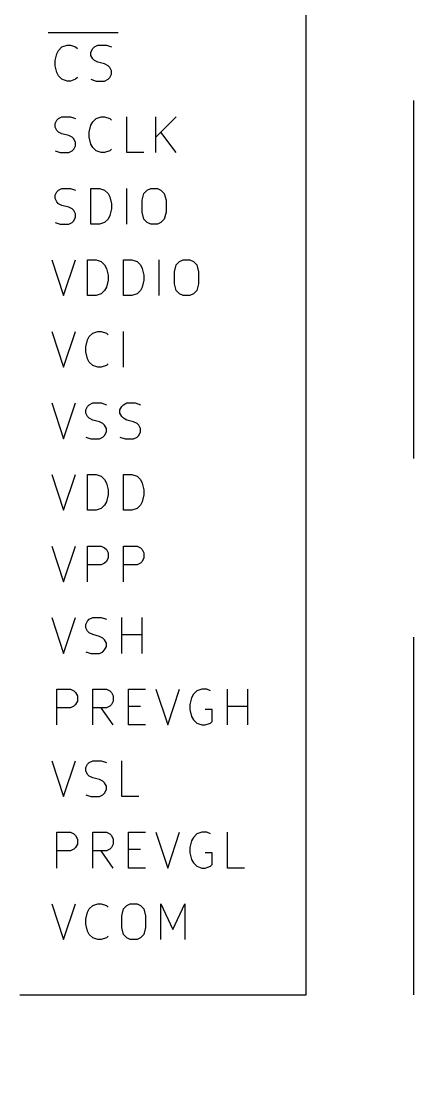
# Model space of a CAD drawing. Extents: x 0.4 to 16.1, y -11.3 to -0.4.
# Drawn here: x 11.252 to 11.8, y -3.374 to -1.889 of the extents above; entities that cross this region are included whole.
import ezdxf

# ---------------------------------------------------------------- set-up
doc = ezdxf.new("R2010")
doc.units = 0
doc.header["$MEASUREMENT"] = 0
doc.linetypes.add('DASHED', pattern=[0.75, 0.5, -0.25])
for name, color, linetype in [('BLUE3', 171, 'CONTINUOUS'), ('CYAN2', 4, 'CONTINUOUS'), ('LYELLOW', 51, 'CONTINUOUS'), ('RED2', 1, 'CONTINUOUS')]:
    doc.layers.add(name, color=color, linetype=linetype)

msp = doc.modelspace()

# ---------------------------------------------------------------- linework, layer by layer
at = {"layer": 'BLUE3', "linetype": 'DASHED'}
msp.add_line((11.8, -10), (11.8, -0.45), dxfattribs=at)
at = {"layer": 'CYAN2', "linetype": 'CONTINUOUS'}
for p, q in [((11.29, -1.905), (11.34, -1.905)), ((11.34, -1.905), (11.3876, -1.905)), ((11.3019, -1.93452), (11.3043, -1.92976)), ((11.3043, -1.92976), (11.309, -1.925)), ((11.309, -1.925), (11.3162, -1.92262)), ((11.3162, -1.92262), (11.321, -1.92262)), ((11.321, -1.92262), (11.3281, -1.925)), ((11.3281, -1.925), (11.3305, -1.92738)), ((11.3495, -1.93214), (11.3519, -1.92738)), ((11.3519, -1.92738), (11.3543, -1.925)), ((11.3543, -1.925), (11.359, -1.92262)), ((11.359, -1.92262), (11.371, -1.92262)), ((11.371, -1.92262), (11.3781, -1.925)), ((11.2995, -1.94405), (11.3019, -1.93452)), ((11.2995, -1.95119), (11.2995, -1.94405)), ((11.3495, -1.9369), (11.3495, -1.93214)), ((11.3519, -1.94167), (11.3495, -1.9369)), ((11.3543, -1.94405), (11.3519, -1.94167)), ((11.359, -1.94643), (11.3543, -1.94405)), ((11.3019, -1.96071), (11.2995, -1.95119)), ((11.3686, -1.94881), (11.359, -1.94643)), ((11.3733, -1.95119), (11.3686, -1.94881)), ((11.3757, -1.95357), (11.3733, -1.95119)), ((11.3781, -1.95833), (11.3757, -1.95357)), ((11.3781, -1.96309), (11.3781, -1.95833)), ((11.3043, -1.96547), (11.3019, -1.96071)), ((11.309, -1.97024), (11.3043, -1.96547)), ((11.3162, -1.97262), (11.309, -1.97024)), ((11.321, -1.97262), (11.3162, -1.97262)), ((11.3281, -1.97024), (11.321, -1.97262)), ((11.3305, -1.96785), (11.3281, -1.97024)), ((11.3495, -1.97024), (11.3567, -1.97262)), ((11.3567, -1.97262), (11.3686, -1.97262)), ((11.3686, -1.97262), (11.3733, -1.97024)), ((11.3733, -1.97024), (11.3757, -1.96785)), ((11.3757, -1.96785), (11.3781, -1.96309)), ((11.2995, -2.03214), (11.3019, -2.02738)), ((11.2995, -2.0369), (11.2995, -2.03214)), ((11.3019, -2.02738), (11.3043, -2.025)), ((11.3043, -2.025), (11.309, -2.02262)), ((11.309, -2.02262), (11.321, -2.02262)), ((11.321, -2.02262), (11.3281, -2.025)), ((11.3471, -2.04405), (11.3495, -2.03452)), ((11.3495, -2.03452), (11.3519, -2.02976)), ((11.3519, -2.02976), (11.3567, -2.025)), ((11.3567, -2.025), (11.3638, -2.02262)), ((11.3638, -2.02262), (11.3686, -2.02262)), ((11.3686, -2.02262), (11.3757, -2.025)), ((11.3757, -2.025), (11.3781, -2.02738)), ((11.3995, -2.07262), (11.3995, -2.02262)), ((11.44, -2.07262), (11.44, -2.02262)), ((11.4686, -2.02262), (11.44, -2.05119)), ((11.3019, -2.04167), (11.2995, -2.0369)), ((11.3043, -2.04405), (11.3019, -2.04167)), ((11.309, -2.04643), (11.3043, -2.04405)), ((11.3186, -2.04881), (11.309, -2.04643)), ((11.3233, -2.05119), (11.3186, -2.04881)), ((11.3471, -2.05119), (11.3471, -2.04405)), ((11.4686, -2.07262), (11.4471, -2.04405)), ((11.3257, -2.05357), (11.3233, -2.05119)), ((11.3281, -2.05833), (11.3257, -2.05357)), ((11.3257, -2.06785), (11.3281, -2.06309)), ((11.3281, -2.06309), (11.3281, -2.05833)), ((11.3495, -2.06071), (11.3471, -2.05119)), ((11.3519, -2.06547), (11.3495, -2.06071)), ((11.2995, -2.07024), (11.3067, -2.07262)), ((11.3067, -2.07262), (11.3186, -2.07262)), ((11.3186, -2.07262), (11.3233, -2.07024)), ((11.3233, -2.07024), (11.3257, -2.06785)), ((11.3567, -2.07024), (11.3519, -2.06547)), ((11.3638, -2.07262), (11.3567, -2.07024)), ((11.3686, -2.07262), (11.3638, -2.07262)), ((11.3757, -2.07024), (11.3686, -2.07262)), ((11.3781, -2.06785), (11.3757, -2.07024)), ((11.4233, -2.07262), (11.3995, -2.07262)), ((11.3043, -2.125), (11.309, -2.12262)), ((11.309, -2.12262), (11.321, -2.12262)), ((11.321, -2.12262), (11.3281, -2.125)), ((11.3495, -2.17262), (11.3495, -2.12262)), ((11.3495, -2.12262), (11.3614, -2.12262)), ((11.3614, -2.12262), (11.3686, -2.125)), ((11.3995, -2.17262), (11.3995, -2.12262)), ((11.4281, -2.125), (11.4329, -2.12262)), ((11.4329, -2.12262), (11.4424, -2.12262)), ((11.4424, -2.12262), (11.4471, -2.125)), ((11.2995, -2.13214), (11.3019, -2.12738)), ((11.2995, -2.1369), (11.2995, -2.13214)), ((11.3019, -2.14167), (11.2995, -2.1369)), ((11.3019, -2.12738), (11.3043, -2.125)), ((11.3686, -2.125), (11.3733, -2.12976)), ((11.3733, -2.12976), (11.3757, -2.13452)), ((11.3757, -2.13452), (11.3781, -2.14405)), ((11.421, -2.13928), (11.4233, -2.12976)), ((11.4233, -2.12976), (11.4281, -2.125)), ((11.4471, -2.125), (11.4519, -2.12976)), ((11.4519, -2.12976), (11.4543, -2.13928)), ((11.3043, -2.14405), (11.3019, -2.14167)), ((11.309, -2.14643), (11.3043, -2.14405)), ((11.3186, -2.14881), (11.309, -2.14643)), ((11.3233, -2.15119), (11.3186, -2.14881)), ((11.3257, -2.15357), (11.3233, -2.15119)), ((11.3781, -2.15119), (11.3757, -2.16071)), ((11.3781, -2.14405), (11.3781, -2.15119)), ((11.421, -2.15595), (11.421, -2.13928)), ((11.4543, -2.13928), (11.4543, -2.15595)), ((11.3233, -2.17024), (11.3257, -2.16785)), ((11.3281, -2.15833), (11.3257, -2.15357)), ((11.3257, -2.16785), (11.3281, -2.16309)), ((11.3281, -2.16309), (11.3281, -2.15833)), ((11.3733, -2.16547), (11.3686, -2.17024)), ((11.3757, -2.16071), (11.3733, -2.16547)), ((11.4233, -2.16547), (11.421, -2.15595)), ((11.4281, -2.17024), (11.4233, -2.16547)), ((11.4519, -2.16547), (11.4471, -2.17024)), ((11.4543, -2.15595), (11.4519, -2.16547)), ((11.2995, -2.17024), (11.3067, -2.17262)), ((11.3067, -2.17262), (11.3186, -2.17262)), ((11.3186, -2.17262), (11.3233, -2.17024)), ((11.3614, -2.17262), (11.3495, -2.17262)), ((11.3686, -2.17024), (11.3614, -2.17262)), ((11.4329, -2.17262), (11.4281, -2.17024)), ((11.4424, -2.17262), (11.4329, -2.17262)), ((11.4471, -2.17024), (11.4424, -2.17262)), ((11.2948, -2.22262), (11.3114, -2.27262)), ((11.3114, -2.27262), (11.3281, -2.22262)), ((11.3448, -2.27262), (11.3448, -2.22262)), ((11.3448, -2.22262), (11.3567, -2.22262)), ((11.3567, -2.22262), (11.3638, -2.225)), ((11.3638, -2.225), (11.3686, -2.22976)), ((11.3948, -2.27262), (11.3948, -2.22262)), ((11.3948, -2.22262), (11.4067, -2.22262)), ((11.4067, -2.22262), (11.4138, -2.225)), ((11.4138, -2.225), (11.4186, -2.22976)), ((11.4448, -2.27262), (11.4448, -2.22262)), ((11.4686, -2.22976), (11.4733, -2.225)), ((11.4733, -2.225), (11.4781, -2.22262)), ((11.4781, -2.22262), (11.4876, -2.22262)), ((11.4876, -2.22262), (11.4924, -2.225)), ((11.4924, -2.225), (11.4971, -2.22976)), ((11.3686, -2.22976), (11.371, -2.23452)), ((11.371, -2.23452), (11.3733, -2.24405)), ((11.4186, -2.22976), (11.421, -2.23452)), ((11.421, -2.23452), (11.4233, -2.24405)), ((11.4662, -2.23928), (11.4686, -2.22976)), ((11.4662, -2.25595), (11.4662, -2.23928)), ((11.4971, -2.22976), (11.4995, -2.23928)), ((11.4995, -2.23928), (11.4995, -2.25595)), ((11.3733, -2.25119), (11.371, -2.26071)), ((11.3733, -2.24405), (11.3733, -2.25119)), ((11.4233, -2.25119), (11.421, -2.26071)), ((11.4233, -2.24405), (11.4233, -2.25119)), ((11.4686, -2.26547), (11.4662, -2.25595)), ((11.4995, -2.25595), (11.4971, -2.26547)), ((11.3638, -2.27024), (11.3567, -2.27262)), ((11.3686, -2.26547), (11.3638, -2.27024)), ((11.371, -2.26071), (11.3686, -2.26547)), ((11.4138, -2.27024), (11.4067, -2.27262)), ((11.4186, -2.26547), (11.4138, -2.27024)), ((11.421, -2.26071), (11.4186, -2.26547)), ((11.4733, -2.27024), (11.4686, -2.26547)), ((11.4781, -2.27262), (11.4733, -2.27024)), ((11.4924, -2.27024), (11.4876, -2.27262)), ((11.4971, -2.26547), (11.4924, -2.27024)), ((11.3567, -2.27262), (11.3448, -2.27262)), ((11.4067, -2.27262), (11.3948, -2.27262)), ((11.4876, -2.27262), (11.4781, -2.27262)), ((11.2948, -2.32262), (11.3114, -2.37262)), ((11.3114, -2.37262), (11.3281, -2.32262)), ((11.3448, -2.33452), (11.3471, -2.32976)), ((11.3471, -2.32976), (11.3519, -2.325)), ((11.3519, -2.325), (11.359, -2.32262)), ((11.359, -2.32262), (11.3638, -2.32262)), ((11.3638, -2.32262), (11.371, -2.325)), ((11.371, -2.325), (11.3733, -2.32738)), ((11.3948, -2.37262), (11.3948, -2.32262)), ((11.3424, -2.34405), (11.3448, -2.33452)), ((11.3424, -2.35119), (11.3424, -2.34405)), ((11.3448, -2.36071), (11.3424, -2.35119)), ((11.3471, -2.36547), (11.3448, -2.36071)), ((11.3519, -2.37024), (11.3471, -2.36547)), ((11.359, -2.37262), (11.3519, -2.37024)), ((11.3638, -2.37262), (11.359, -2.37262)), ((11.371, -2.37024), (11.3638, -2.37262)), ((11.3733, -2.36785), (11.371, -2.37024)), ((11.2948, -2.42262), (11.3114, -2.47262)), ((11.3114, -2.47262), (11.3281, -2.42262)), ((11.3424, -2.43214), (11.3448, -2.42738)), ((11.3424, -2.4369), (11.3424, -2.43214)), ((11.3448, -2.42738), (11.3471, -2.425)), ((11.3471, -2.425), (11.3519, -2.42262)), ((11.3519, -2.42262), (11.3638, -2.42262)), ((11.3638, -2.42262), (11.371, -2.425)), ((11.39, -2.43214), (11.3924, -2.42738)), ((11.39, -2.4369), (11.39, -2.43214)), ((11.3924, -2.42738), (11.3948, -2.425)), ((11.3948, -2.425), (11.3995, -2.42262)), ((11.3995, -2.42262), (11.4114, -2.42262)), ((11.4114, -2.42262), (11.4186, -2.425)), ((11.3448, -2.44167), (11.3424, -2.4369)), ((11.3471, -2.44405), (11.3448, -2.44167)), ((11.3519, -2.44643), (11.3471, -2.44405)), ((11.3614, -2.44881), (11.3519, -2.44643)), ((11.3662, -2.45119), (11.3614, -2.44881)), ((11.3924, -2.44167), (11.39, -2.4369)), ((11.3948, -2.44405), (11.3924, -2.44167)), ((11.3995, -2.44643), (11.3948, -2.44405)), ((11.409, -2.44881), (11.3995, -2.44643)), ((11.4138, -2.45119), (11.409, -2.44881)), ((11.3686, -2.45357), (11.3662, -2.45119)), ((11.371, -2.45833), (11.3686, -2.45357)), ((11.3686, -2.46785), (11.371, -2.46309)), ((11.371, -2.46309), (11.371, -2.45833)), ((11.4162, -2.45357), (11.4138, -2.45119)), ((11.4186, -2.45833), (11.4162, -2.45357)), ((11.4162, -2.46785), (11.4186, -2.46309)), ((11.4186, -2.46309), (11.4186, -2.45833)), ((11.3424, -2.47024), (11.3495, -2.47262)), ((11.3495, -2.47262), (11.3614, -2.47262)), ((11.3614, -2.47262), (11.3662, -2.47024)), ((11.3662, -2.47024), (11.3686, -2.46785)), ((11.39, -2.47024), (11.3971, -2.47262)), ((11.3971, -2.47262), (11.409, -2.47262)), ((11.409, -2.47262), (11.4138, -2.47024)), ((11.4138, -2.47024), (11.4162, -2.46785)), ((11.2948, -2.52262), (11.3114, -2.57262)), ((11.3114, -2.57262), (11.3281, -2.52262)), ((11.3448, -2.57262), (11.3448, -2.52262)), ((11.3448, -2.52262), (11.3567, -2.52262)), ((11.3567, -2.52262), (11.3638, -2.525)), ((11.3948, -2.57262), (11.3948, -2.52262)), ((11.3948, -2.52262), (11.4067, -2.52262)), ((11.4067, -2.52262), (11.4138, -2.525)), ((11.3638, -2.525), (11.3686, -2.52976)), ((11.3686, -2.52976), (11.371, -2.53452)), ((11.371, -2.53452), (11.3733, -2.54405)), ((11.4138, -2.525), (11.4186, -2.52976)), ((11.4186, -2.52976), (11.421, -2.53452)), ((11.421, -2.53452), (11.4233, -2.54405)), ((11.3733, -2.55119), (11.371, -2.56071)), ((11.3733, -2.54405), (11.3733, -2.55119)), ((11.4233, -2.55119), (11.421, -2.56071)), ((11.4233, -2.54405), (11.4233, -2.55119)), ((11.3686, -2.56547), (11.3638, -2.57024)), ((11.371, -2.56071), (11.3686, -2.56547)), ((11.4186, -2.56547), (11.4138, -2.57024)), ((11.421, -2.56071), (11.4186, -2.56547)), ((11.3567, -2.57262), (11.3448, -2.57262)), ((11.3638, -2.57024), (11.3567, -2.57262)), ((11.4067, -2.57262), (11.3948, -2.57262)), ((11.4138, -2.57024), (11.4067, -2.57262)), ((11.2948, -2.62262), (11.3114, -2.67262)), ((11.3114, -2.67262), (11.3281, -2.62262)), ((11.3448, -2.67262), (11.3448, -2.62262)), ((11.3448, -2.62262), (11.3638, -2.62262)), ((11.3638, -2.62262), (11.3686, -2.625)), ((11.3686, -2.625), (11.371, -2.62738)), ((11.371, -2.62738), (11.3733, -2.63214)), ((11.3948, -2.67262), (11.3948, -2.62262)), ((11.3948, -2.62262), (11.4138, -2.62262)), ((11.4138, -2.62262), (11.4186, -2.625)), ((11.4186, -2.625), (11.421, -2.62738)), ((11.421, -2.62738), (11.4233, -2.63214)), ((11.3733, -2.63928), (11.371, -2.64405)), ((11.3733, -2.63214), (11.3733, -2.63928)), ((11.4233, -2.63928), (11.421, -2.64405)), ((11.4233, -2.63214), (11.4233, -2.63928)), ((11.3638, -2.64881), (11.3448, -2.64881)), ((11.3686, -2.64643), (11.3638, -2.64881)), ((11.371, -2.64405), (11.3686, -2.64643)), ((11.4138, -2.64881), (11.3948, -2.64881)), ((11.4186, -2.64643), (11.4138, -2.64881)), ((11.421, -2.64405), (11.4186, -2.64643)), ((11.2948, -2.72262), (11.3114, -2.77262)), ((11.3114, -2.77262), (11.3281, -2.72262)), ((11.3424, -2.73214), (11.3448, -2.72738)), ((11.3424, -2.7369), (11.3424, -2.73214)), ((11.3448, -2.72738), (11.3471, -2.725)), ((11.3471, -2.725), (11.3519, -2.72262)), ((11.3519, -2.72262), (11.3638, -2.72262)), ((11.3638, -2.72262), (11.371, -2.725)), ((11.3924, -2.77262), (11.3924, -2.72262)), ((11.421, -2.77262), (11.421, -2.72262)), ((11.3448, -2.74167), (11.3424, -2.7369)), ((11.3471, -2.74405), (11.3448, -2.74167)), ((11.3519, -2.74643), (11.3471, -2.74405)), ((11.3614, -2.74881), (11.3519, -2.74643)), ((11.3924, -2.74643), (11.421, -2.74643)), ((11.3662, -2.75119), (11.3614, -2.74881)), ((11.3686, -2.75357), (11.3662, -2.75119)), ((11.371, -2.75833), (11.3686, -2.75357)), ((11.371, -2.76309), (11.371, -2.75833)), ((11.3424, -2.77024), (11.3495, -2.77262)), ((11.3495, -2.77262), (11.3614, -2.77262)), ((11.3614, -2.77262), (11.3662, -2.77024)), ((11.3662, -2.77024), (11.3686, -2.76785)), ((11.3686, -2.76785), (11.371, -2.76309)), ((11.3019, -2.87262), (11.3019, -2.82262)), ((11.3019, -2.82262), (11.321, -2.82262)), ((11.321, -2.82262), (11.3257, -2.825)), ((11.3257, -2.825), (11.3281, -2.82738)), ((11.3281, -2.82738), (11.3305, -2.83214)), ((11.3305, -2.83214), (11.3305, -2.83928)), ((11.3519, -2.87262), (11.3519, -2.82262)), ((11.3519, -2.82262), (11.371, -2.82262)), ((11.371, -2.82262), (11.3757, -2.825)), ((11.3757, -2.825), (11.3781, -2.82738)), ((11.3781, -2.82738), (11.3805, -2.83214)), ((11.3805, -2.83214), (11.3805, -2.83928)), ((11.4019, -2.87262), (11.4019, -2.82262)), ((11.4019, -2.82262), (11.4257, -2.82262)), ((11.44, -2.82262), (11.4567, -2.87262)), ((11.4567, -2.87262), (11.4733, -2.82262)), ((11.49, -2.83452), (11.4876, -2.84405)), ((11.4924, -2.82976), (11.49, -2.83452)), ((11.4971, -2.825), (11.4924, -2.82976)), ((11.5043, -2.82262), (11.4971, -2.825)), ((11.5114, -2.82262), (11.5043, -2.82262)), ((11.5162, -2.825), (11.5114, -2.82262)), ((11.54, -2.87262), (11.54, -2.82262)), ((11.5686, -2.87262), (11.5686, -2.82262)), ((11.321, -2.84881), (11.3019, -2.84881)), ((11.3257, -2.84643), (11.321, -2.84881)), ((11.3281, -2.84405), (11.3257, -2.84643)), ((11.3305, -2.83928), (11.3281, -2.84405)), ((11.371, -2.84881), (11.3519, -2.84881)), ((11.3805, -2.87262), (11.3638, -2.84881)), ((11.3757, -2.84643), (11.371, -2.84881)), ((11.3781, -2.84405), (11.3757, -2.84643)), ((11.3805, -2.83928), (11.3781, -2.84405)), ((11.4019, -2.84643), (11.4186, -2.84643)), ((11.4876, -2.84405), (11.4876, -2.85119)), ((11.4876, -2.85119), (11.49, -2.86071)), ((11.5186, -2.85119), (11.509, -2.85119)), ((11.5186, -2.86785), (11.5186, -2.85119)), ((11.54, -2.84643), (11.5686, -2.84643)), ((11.49, -2.86071), (11.4924, -2.86547)), ((11.4924, -2.86547), (11.4971, -2.87024)), ((11.4257, -2.87262), (11.4019, -2.87262)), ((11.4971, -2.87024), (11.5043, -2.87262)), ((11.5043, -2.87262), (11.509, -2.87262)), ((11.509, -2.87262), (11.5162, -2.87024)), ((11.5162, -2.87024), (11.5186, -2.86785)), ((11.2948, -2.92262), (11.3114, -2.97262)), ((11.3114, -2.97262), (11.3281, -2.92262)), ((11.3448, -2.92738), (11.3471, -2.925)), ((11.3471, -2.925), (11.3519, -2.92262)), ((11.3519, -2.92262), (11.3638, -2.92262)), ((11.3638, -2.92262), (11.371, -2.925)), ((11.3924, -2.97262), (11.3924, -2.92262)), ((11.3424, -2.93214), (11.3448, -2.92738)), ((11.3424, -2.9369), (11.3424, -2.93214)), ((11.3448, -2.94167), (11.3424, -2.9369)), ((11.3471, -2.94405), (11.3448, -2.94167)), ((11.3519, -2.94643), (11.3471, -2.94405)), ((11.3614, -2.94881), (11.3519, -2.94643)), ((11.3662, -2.95119), (11.3614, -2.94881)), ((11.3686, -2.95357), (11.3662, -2.95119)), ((11.371, -2.95833), (11.3686, -2.95357)), ((11.3662, -2.97024), (11.3686, -2.96785)), ((11.3686, -2.96785), (11.371, -2.96309)), ((11.371, -2.96309), (11.371, -2.95833)), ((11.3424, -2.97024), (11.3495, -2.97262)), ((11.3495, -2.97262), (11.3614, -2.97262)), ((11.3614, -2.97262), (11.3662, -2.97024)), ((11.4162, -2.97262), (11.3924, -2.97262)), ((11.3019, -3.07262), (11.3019, -3.02262)), ((11.3019, -3.02262), (11.321, -3.02262)), ((11.321, -3.02262), (11.3257, -3.025)), ((11.3257, -3.025), (11.3281, -3.02738)), ((11.3281, -3.02738), (11.3305, -3.03214)), ((11.3519, -3.07262), (11.3519, -3.02262)), ((11.3519, -3.02262), (11.371, -3.02262)), ((11.371, -3.02262), (11.3757, -3.025)), ((11.3757, -3.025), (11.3781, -3.02738)), ((11.3781, -3.02738), (11.3805, -3.03214)), ((11.4019, -3.07262), (11.4019, -3.02262)), ((11.4019, -3.02262), (11.4257, -3.02262)), ((11.44, -3.02262), (11.4567, -3.07262)), ((11.4567, -3.07262), (11.4733, -3.02262)), ((11.4971, -3.025), (11.4924, -3.02976)), ((11.5043, -3.02262), (11.4971, -3.025)), ((11.5114, -3.02262), (11.5043, -3.02262)), ((11.5162, -3.025), (11.5114, -3.02262)), ((11.54, -3.07262), (11.54, -3.02262)), ((11.3281, -3.04405), (11.3257, -3.04643)), ((11.3305, -3.03928), (11.3281, -3.04405)), ((11.3305, -3.03214), (11.3305, -3.03928)), ((11.3781, -3.04405), (11.3757, -3.04643)), ((11.3805, -3.03928), (11.3781, -3.04405)), ((11.3805, -3.03214), (11.3805, -3.03928)), ((11.49, -3.03452), (11.4876, -3.04405)), ((11.4876, -3.04405), (11.4876, -3.05119)), ((11.4924, -3.02976), (11.49, -3.03452)), ((11.321, -3.04881), (11.3019, -3.04881)), ((11.3257, -3.04643), (11.321, -3.04881)), ((11.371, -3.04881), (11.3519, -3.04881)), ((11.3805, -3.07262), (11.3638, -3.04881)), ((11.3757, -3.04643), (11.371, -3.04881)), ((11.4019, -3.04643), (11.4186, -3.04643)), ((11.4876, -3.05119), (11.49, -3.06071)), ((11.5186, -3.05119), (11.509, -3.05119)), ((11.5186, -3.06785), (11.5186, -3.05119)), ((11.4257, -3.07262), (11.4019, -3.07262)), ((11.49, -3.06071), (11.4924, -3.06547)), ((11.4924, -3.06547), (11.4971, -3.07024)), ((11.4971, -3.07024), (11.5043, -3.07262)), ((11.5043, -3.07262), (11.509, -3.07262)), ((11.509, -3.07262), (11.5162, -3.07024)), ((11.5162, -3.07024), (11.5186, -3.06785)), ((11.5638, -3.07262), (11.54, -3.07262)), ((11.2948, -3.12262), (11.3114, -3.17262)), ((11.3114, -3.17262), (11.3281, -3.12262)), ((11.3448, -3.13452), (11.3471, -3.12976)), ((11.3471, -3.12976), (11.3519, -3.125)), ((11.3519, -3.125), (11.359, -3.12262)), ((11.359, -3.12262), (11.3638, -3.12262)), ((11.3638, -3.12262), (11.371, -3.125)), ((11.371, -3.125), (11.3733, -3.12738)), ((11.3924, -3.13928), (11.3948, -3.12976)), ((11.3948, -3.12976), (11.3995, -3.125)), ((11.3995, -3.125), (11.4043, -3.12262)), ((11.4043, -3.12262), (11.4138, -3.12262)), ((11.4138, -3.12262), (11.4186, -3.125)), ((11.4186, -3.125), (11.4233, -3.12976)), ((11.4233, -3.12976), (11.4257, -3.13928)), ((11.4471, -3.17262), (11.4471, -3.12262)), ((11.4471, -3.12262), (11.4638, -3.15833)), ((11.4638, -3.15833), (11.4805, -3.12262)), ((11.4805, -3.12262), (11.4805, -3.17262)), ((11.3424, -3.14405), (11.3448, -3.13452)), ((11.3424, -3.15119), (11.3424, -3.14405)), ((11.3924, -3.15595), (11.3924, -3.13928)), ((11.4257, -3.13928), (11.4257, -3.15595)), ((11.3448, -3.16071), (11.3424, -3.15119)), ((11.3471, -3.16547), (11.3448, -3.16071)), ((11.3948, -3.16547), (11.3924, -3.15595)), ((11.4257, -3.15595), (11.4233, -3.16547)), ((11.3519, -3.17024), (11.3471, -3.16547)), ((11.359, -3.17262), (11.3519, -3.17024)), ((11.3638, -3.17262), (11.359, -3.17262)), ((11.371, -3.17024), (11.3638, -3.17262)), ((11.3733, -3.16785), (11.371, -3.17024)), ((11.3995, -3.17024), (11.3948, -3.16547)), ((11.4043, -3.17262), (11.3995, -3.17024)), ((11.4138, -3.17262), (11.4043, -3.17262)), ((11.4186, -3.17024), (11.4138, -3.17262)), ((11.4233, -3.16547), (11.4186, -3.17024))]:
    msp.add_line(p, q, dxfattribs=at)
at = {"layer": 'LYELLOW', "linetype": 'CONTINUOUS'}
for p, q in [((11.65, -3.25), (11.65, -0.75)), ((11.25, -3.25), (11.65, -3.25))]:
    msp.add_line(p, q, dxfattribs=at)
at = {"layer": 'RED2', "linetype": 'CONTINUOUS'}
for p, q in [((11.65, -3.25), (11.65, -0.75)), ((11.65, -3.25), (11.65, -0.75)), ((11.25, -3.25), (11.65, -3.25)), ((11.25, -3.25), (11.65, -3.25))]:
    msp.add_line(p, q, dxfattribs=at)

doc.saveas('drawing.dxf')
